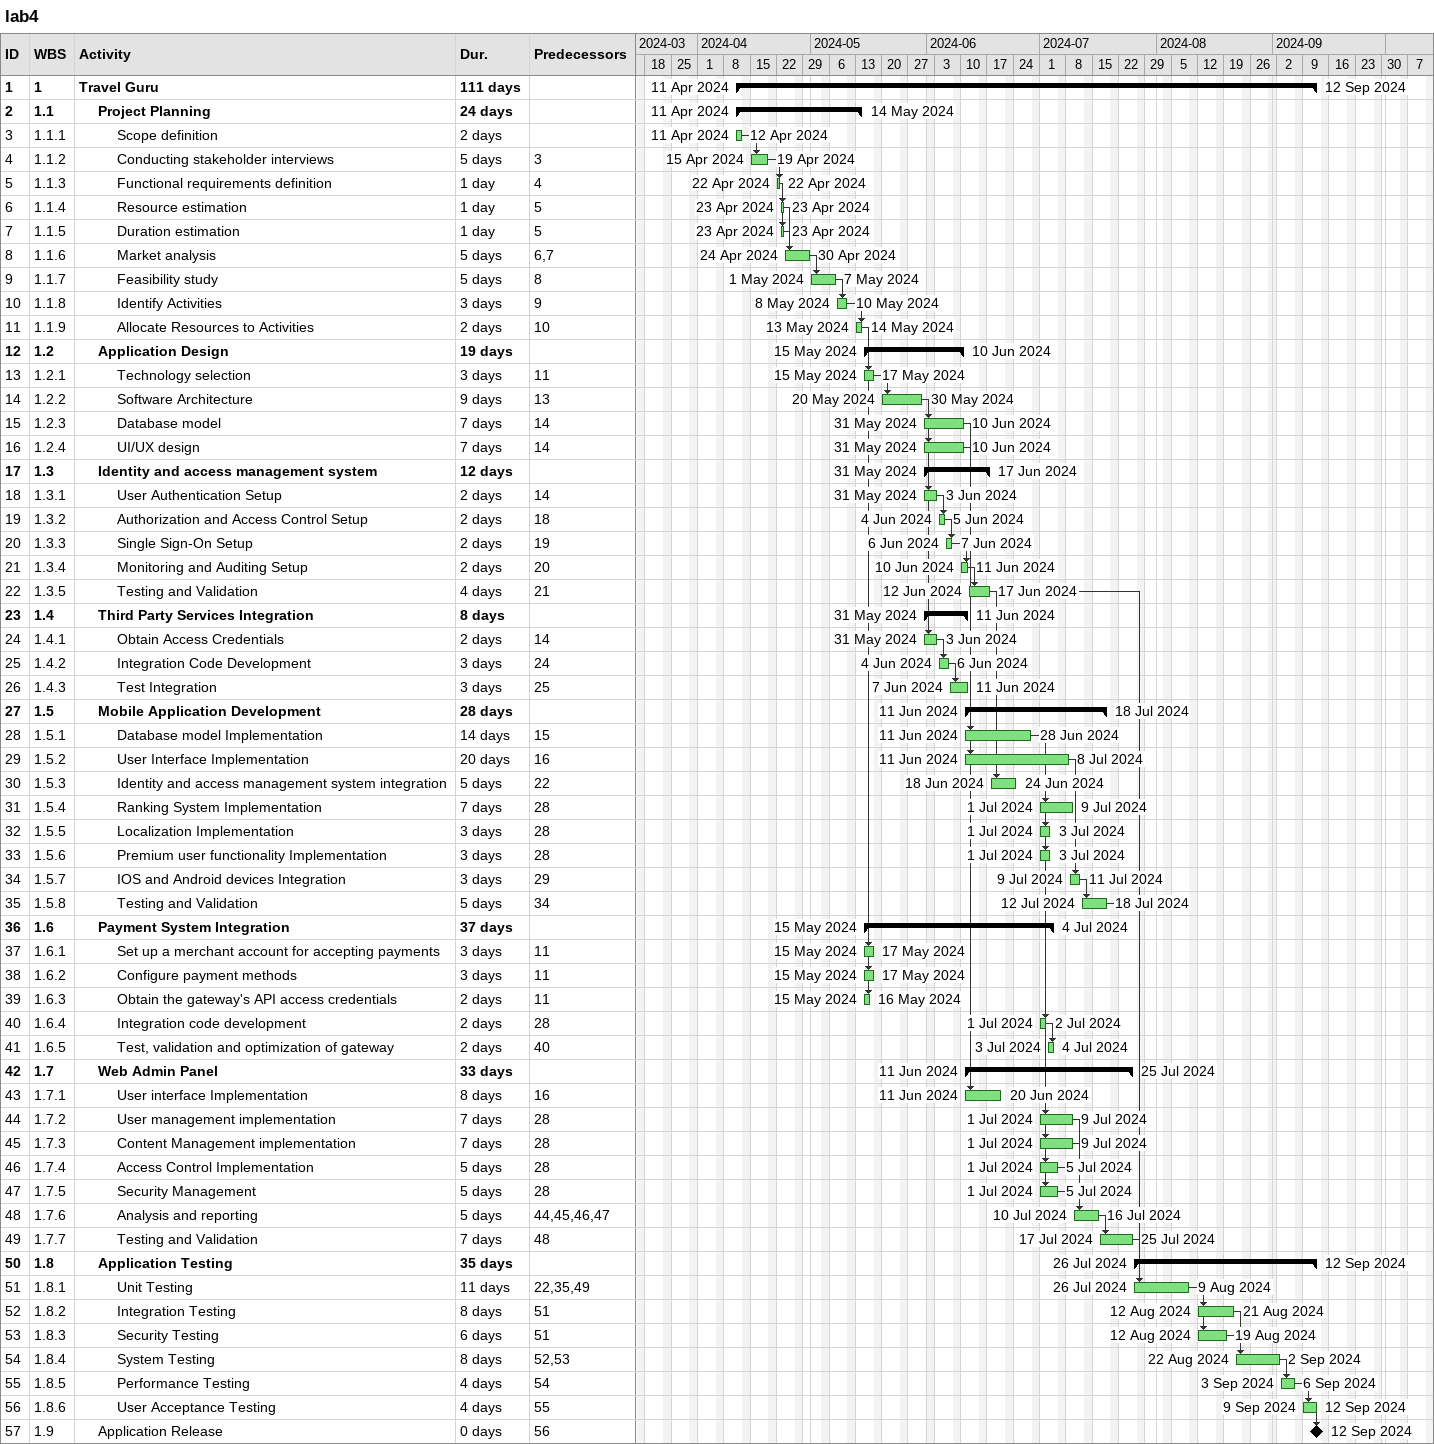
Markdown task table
lab4

| ID | WBS | Task | Duration | Start | Finish | Predecessors |
|---|---|---|---|---|---|---|
| 1 | 1 | **Travel Guru** | 111d | 2024-04-11 | 2024-09-12 |  |
| 2 | 1.1 | **Project Planning** | 24d | 2024-04-11 | 2024-05-14 |  |
| 3 | 1.1.1 | Scope definition | 2d | 2024-04-11 | 2024-04-12 |  |
| 4 | 1.1.2 | Conducting stakeholder interviews | 5d | 2024-04-15 | 2024-04-19 | 3 |
| 5 | 1.1.3 | Functional requirements definition | 1d | 2024-04-22 | 2024-04-22 | 4 |
| 6 | 1.1.4 | Resource estimation | 1d | 2024-04-23 | 2024-04-23 | 5 |
| 7 | 1.1.5 | Duration estimation | 1d | 2024-04-23 | 2024-04-23 | 5 |
| 8 | 1.1.6 | Market analysis | 5d | 2024-04-24 | 2024-04-30 | 6, 7 |
| 9 | 1.1.7 | Feasibility study | 5d | 2024-05-01 | 2024-05-07 | 8 |
| 10 | 1.1.8 | Identify Activities | 3d | 2024-05-08 | 2024-05-10 | 9 |
| 11 | 1.1.9 | Allocate Resources to Activities | 2d | 2024-05-13 | 2024-05-14 | 10 |
| 12 | 1.2 | **Application Design** | 19d | 2024-05-15 | 2024-06-10 |  |
| 13 | 1.2.1 | Technology selection | 3d | 2024-05-15 | 2024-05-17 | 11 |
| 14 | 1.2.2 | Software Architecture | 9d | 2024-05-20 | 2024-05-30 | 13 |
| 15 | 1.2.3 | Database model | 7d | 2024-05-31 | 2024-06-10 | 14 |
| 16 | 1.2.4 | UI/UX design | 7d | 2024-05-31 | 2024-06-10 | 14 |
| 17 | 1.3 | **Identity and access management system** | 12d | 2024-05-31 | 2024-06-17 |  |
| 18 | 1.3.1 | User Authentication Setup | 2d | 2024-05-31 | 2024-06-03 | 14 |
| 19 | 1.3.2 | Authorization and Access Control Setup | 2d | 2024-06-04 | 2024-06-05 | 18 |
| 20 | 1.3.3 | Single Sign-On Setup | 2d | 2024-06-06 | 2024-06-07 | 19 |
| 21 | 1.3.4 | Monitoring and Auditing Setup | 2d | 2024-06-10 | 2024-06-11 | 20 |
| 22 | 1.3.5 | Testing and Validation | 4d | 2024-06-12 | 2024-06-17 | 21 |
| 23 | 1.4 | **Third Party Services Integration** | 8d | 2024-05-31 | 2024-06-11 |  |
| 24 | 1.4.1 | Obtain Access Credentials | 2d | 2024-05-31 | 2024-06-03 | 14 |
| 25 | 1.4.2 | Integration Code Development | 3d | 2024-06-04 | 2024-06-06 | 24 |
| 26 | 1.4.3 | Test Integration | 3d | 2024-06-07 | 2024-06-11 | 25 |
| 27 | 1.5 | **Mobile Application Development** | 28d | 2024-06-11 | 2024-07-18 |  |
| 28 | 1.5.1 | Database model Implementation | 14d | 2024-06-11 | 2024-06-28 | 15 |
| 29 | 1.5.2 | User Interface Implementation | 20d | 2024-06-11 | 2024-07-08 | 16 |
| 30 | 1.5.3 | Identity and access management system integration | 5d | 2024-06-18 | 2024-06-24 | 22 |
| 31 | 1.5.4 | Ranking System Implementation | 7d | 2024-07-01 | 2024-07-09 | 28 |
| 32 | 1.5.5 | Localization Implementation | 3d | 2024-07-01 | 2024-07-03 | 28 |
| 33 | 1.5.6 | Premium user functionality Implementation | 3d | 2024-07-01 | 2024-07-03 | 28 |
| 34 | 1.5.7 | IOS and Android devices Integration | 3d | 2024-07-09 | 2024-07-11 | 29 |
| 35 | 1.5.8 | Testing and Validation | 5d | 2024-07-12 | 2024-07-18 | 34 |
| 36 | 1.6 | **Payment System Integration** | 37d | 2024-05-15 | 2024-07-04 |  |
| 37 | 1.6.1 | Set up a merchant account for accepting payments | 3d | 2024-05-15 | 2024-05-17 | 11 |
| 38 | 1.6.2 | Configure payment methods | 3d | 2024-05-15 | 2024-05-17 | 11 |
| 39 | 1.6.3 | Obtain the gateway's API access credentials | 2d | 2024-05-15 | 2024-05-16 | 11 |
| 40 | 1.6.4 | Integration code development | 2d | 2024-07-01 | 2024-07-02 | 28 |
| 41 | 1.6.5 | Test, validation and optimization of gateway | 2d | 2024-07-03 | 2024-07-04 | 40 |
| 42 | 1.7 | **Web Admin Panel** | 33d | 2024-06-11 | 2024-07-25 |  |
| 43 | 1.7.1 | User interface Implementation | 8d | 2024-06-11 | 2024-06-20 | 16 |
| 44 | 1.7.2 | User management implementation | 7d | 2024-07-01 | 2024-07-09 | 28 |
| 45 | 1.7.3 | Content Management implementation | 7d | 2024-07-01 | 2024-07-09 | 28 |
| 46 | 1.7.4 | Access Control Implementation | 5d | 2024-07-01 | 2024-07-05 | 28 |
| 47 | 1.7.5 | Security Management | 5d | 2024-07-01 | 2024-07-05 | 28 |
| 48 | 1.7.6 | Analysis and reporting | 5d | 2024-07-10 | 2024-07-16 | 44, 45, 46, 47 |
| 49 | 1.7.7 | Testing and Validation | 7d | 2024-07-17 | 2024-07-25 | 48 |
| 50 | 1.8 | **Application Testing** | 35d | 2024-07-26 | 2024-09-12 |  |
| 51 | 1.8.1 | Unit Testing | 11d | 2024-07-26 | 2024-08-09 | 22, 35, 49 |
| 52 | 1.8.2 | Integration Testing | 8d | 2024-08-12 | 2024-08-21 | 51 |
| 53 | 1.8.3 | Security Testing | 6d | 2024-08-12 | 2024-08-19 | 51 |
| 54 | 1.8.4 | System Testing | 8d | 2024-08-22 | 2024-09-02 | 52, 53 |
| 55 | 1.8.5 | Performance Testing | 4d | 2024-09-03 | 2024-09-06 | 54 |
| 56 | 1.8.6 | User Acceptance Testing | 4d | 2024-09-09 | 2024-09-12 | 55 |
| 57 | 1.9 | Application Release | 0d | 2024-09-12 | 2024-09-12 | 56 |
